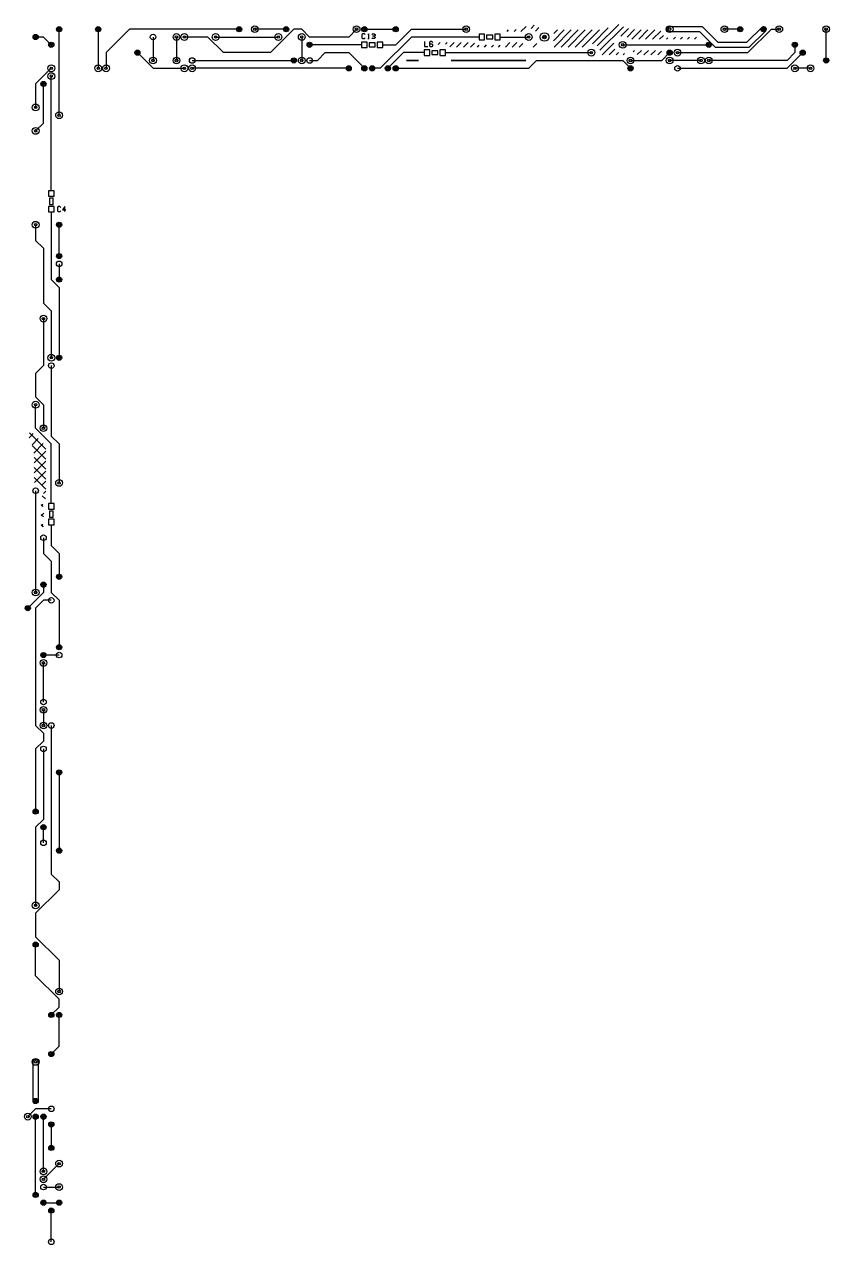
# Model space of a CAD drawing. Extents: x 7 to 284, y 6 to 364.
# Drawn here: x 8.3 to 139, y 165.9 to 364 of the extents above; entities that cross this region are included whole.
import ezdxf

# ---------------------------------------------------------------- set-up
doc = ezdxf.new("R2010")
doc.units = 0
doc.layers.add('SCORE', color=5, linetype='CONTINUOUS')

msp = doc.modelspace()

# ---------------------------------------------------------------- linework, layer by layer
at = {"layer": 'SCORE'}
for p, q in [((13.97, 349.25), (13.97, 363.22)), ((20.32, 363.22), (20.32, 356.87)), ((25.4, 363.22), (21.59, 359.41)), ((43.18, 363.22), (25.4, 363.22)), ((50.8, 363.22), (45.72, 363.22)), ((52.07, 363.22), (48.26, 359.41)), ((53.34, 363.22), (52.07, 363.22)), ((54.61, 361.95), (53.34, 363.22)), ((62.23, 363.22), (60.96, 361.95)), ((63.2333, 362.48), (63.1, 362.3467)), ((63.5, 362.48), (63.2333, 362.48)), ((63.5, 363.22), (68.58, 363.22)), ((63.6333, 362.3467), (63.5, 362.48)), ((64.0333, 362.3467), (64.1667, 362.48)), ((64.1667, 362.48), (64.1667, 361.68)), ((64.7, 362.3467), (64.8333, 362.48)), ((64.8333, 362.48), (65.1, 362.48)), ((65.1, 362.48), (65.2333, 362.3467)), ((68.58, 360.68), (71.12, 363.22)), ((71.12, 363.22), (80.01, 363.22)), ((86.6484, 362.85), (86.8884, 363.09)), ((87.7798, 362.85), (88.1191, 363.1893)), ((88.9112, 362.85), (89.7401, 363.679)), ((90.5432, 363.3506), (91.0413, 363.8488)), ((91.2455, 362.9216), (91.8301, 363.5062)), ((94.1878, 361.3384), (95.9394, 363.09)), ((94.2133, 362.4953), (94.808, 363.09)), ((94.2908, 360.31), (97.0708, 363.09)), ((95.4221, 360.31), (98.2021, 363.09)), ((96.5535, 360.31), (99.3335, 363.09)), ((97.6849, 360.31), (100.4649, 363.09)), ((98.8162, 360.31), (101.6282, 363.1219)), ((100.4884, 360.8508), (103.0608, 363.4232)), ((101.2767, 360.5077), (104.7641, 363.9951)), ((101.7202, 359.8199), (105.5165, 363.6162)), ((105.1347, 362.103), (106.362, 363.3303)), ((106.1115, 361.9484), (107.3074, 363.1443)), ((106.8745, 361.58), (108.3845, 363.09)), ((108.0058, 361.58), (109.5158, 363.09)), ((109.1372, 361.58), (110.6472, 363.09)), ((110.2686, 361.58), (111.6114, 362.9228)), ((112.612, 363.1788), (112.6281, 363.3419)), ((112.642, 363.0593), (112.612, 363.1788)), ((112.6281, 363.3419), (112.7053, 363.4864)), ((112.733, 362.923), (112.642, 363.0593)), ((112.7053, 363.4864), (112.832, 363.5904)), ((112.832, 362.8496), (112.733, 362.923)), ((112.832, 363.5904), (112.9888, 363.638)), ((112.9888, 362.802), (112.832, 362.8496)), ((112.9888, 363.638), (118.284, 363.64)), ((117.936, 362.8), (112.9888, 362.802)), ((120.476, 360.26), (117.936, 362.8)), ((118.284, 363.64), (120.824, 361.1)), ((124.46, 363.22), (121.92, 363.22)), ((125.556, 361.1), (128.0367, 363.5692)), ((125.73, 359.41), (129.54, 363.22)), ((128.567, 362.923), (125.904, 360.26)), ((128.0367, 363.5692), (128.27, 363.64)), ((128.27, 363.64), (128.468, 363.5904)), ((128.468, 363.5904), (128.6192, 363.4533)), ((128.658, 363.0593), (128.567, 362.923)), ((128.6192, 363.4533), (128.69, 363.22)), ((128.69, 363.22), (128.658, 363.0593)), ((129.54, 363.22), (130.81, 363.22)), ((138.43, 358.14), (138.43, 363.22)), ((11.43, 361.95), (10.16, 361.95)), ((12.7, 360.68), (11.43, 361.95)), ((29.21, 361.95), (29.21, 358.14)), ((33.02, 361.95), (33.02, 358.14)), ((38.1, 361.95), (34.29, 361.95)), ((40.64, 359.41), (38.1, 361.95)), ((39.37, 361.95), (49.53, 361.95)), ((53.34, 361.95), (53.34, 358.14)), ((60.96, 361.95), (54.61, 361.95)), ((60.96, 360.68), (54.61, 360.68)), ((63.05, 360.68), (60.96, 360.68)), ((63.95, 361.13), (63.05, 361.13)), ((63.05, 361.13), (63.05, 360.23)), ((63.1, 362.3467), (63.1, 361.8133)), ((63.1, 361.8133), (63.2333, 361.68)), ((63.2333, 361.68), (63.5, 361.68)), ((63.5, 361.68), (63.6333, 361.8133)), ((63.95, 360.23), (63.95, 361.13)), ((64.0333, 361.68), (64.3, 361.68)), ((65.27, 360.98), (64.27, 360.98)), ((64.27, 360.98), (64.27, 360.38)), ((64.8333, 361.68), (64.7, 361.8133)), ((65.1, 362.08), (64.8333, 362.08)), ((65.1, 361.68), (64.8333, 361.68)), ((65.2333, 362.2133), (65.1, 362.08)), ((65.1, 362.08), (65.2333, 361.9467)), ((65.2333, 361.8133), (65.1, 361.68)), ((65.2333, 362.3467), (65.2333, 362.2133)), ((65.2333, 361.9467), (65.2333, 361.8133)), ((65.27, 360.38), (65.27, 360.98)), ((66.49, 361.13), (65.59, 361.13)), ((65.59, 361.13), (65.59, 360.23)), ((71.12, 361.95), (66.04, 356.87)), ((66.49, 360.23), (66.49, 361.13)), ((66.49, 360.68), (68.58, 360.68)), ((80.01, 361.95), (71.12, 361.95)), ((73.26, 361.21), (73.26, 360.41)), ((74.1933, 361.21), (74.06, 361.0767)), ((74.06, 361.0767), (74.06, 360.5433)), ((74.46, 360.81), (74.06, 360.81)), ((74.06, 360.5433), (74.1933, 360.41)), ((74.46, 361.21), (74.1933, 361.21)), ((74.5933, 361.0767), (74.46, 361.21)), ((74.5933, 360.6767), (74.46, 360.81)), ((74.46, 360.41), (74.5933, 360.5433)), ((74.5933, 360.5433), (74.5933, 360.6767)), ((75.4933, 360.7459), (75.7975, 361.05)), ((76.6388, 360.76), (76.9288, 361.05)), ((77.3867, 360.3765), (78.0602, 361.05)), ((78.4516, 360.31), (79.1916, 361.05)), ((79.5829, 360.31), (80.3229, 361.05)), ((82.1, 361.95), (80.01, 361.95)), ((80.7143, 360.31), (81.3738, 360.9695)), ((81.8457, 360.31), (82.1357, 360.6)), ((83, 362.4), (82.1, 362.4)), ((82.1, 362.4), (82.1, 361.5)), ((82.1, 361.5), (83, 361.5)), ((82.9771, 360.31), (83.3301, 360.663)), ((83, 361.5), (83, 362.4)), ((84.32, 362.25), (83.32, 362.25)), ((83.32, 362.25), (83.32, 361.65)), ((83.32, 361.65), (84.32, 361.65)), ((84.1084, 360.31), (84.4251, 360.6267)), ((84.32, 361.65), (84.32, 362.25)), ((85.54, 362.4), (84.64, 362.4)), ((84.64, 362.4), (84.64, 361.5)), ((84.64, 361.5), (85.54, 361.5)), ((85.2398, 360.31), (85.5298, 360.6)), ((85.54, 361.5), (85.54, 362.4)), ((85.54, 361.95), (87.63, 361.95)), ((86.3712, 360.31), (87.1112, 361.05)), ((87.5025, 360.31), (88.2425, 361.05)), ((87.63, 361.95), (90.17, 361.95)), ((88.6339, 360.31), (89.1984, 360.8745)), ((90.8967, 360.31), (91.4956, 360.909)), ((102.0717, 359.04), (103.987, 360.9553)), ((105.41, 360.68), (119.38, 360.68)), ((111.4, 361.58), (112.0101, 362.1902)), ((112.5313, 361.58), (112.7494, 361.7981)), ((113.6627, 361.58), (113.9843, 361.9016)), ((114.7941, 361.58), (115.1152, 361.9012)), ((115.9254, 361.58), (116.2461, 361.9007)), ((117.0568, 361.58), (117.377, 361.9002)), ((120.824, 361.1), (125.556, 361.1)), ((133.35, 360.68), (133.35, 359.41)), ((21.59, 359.41), (21.59, 356.87)), ((26.67, 359.41), (29.21, 356.87)), ((48.26, 359.41), (40.64, 359.41)), ((55.88, 358.14), (57.15, 359.41)), ((57.15, 359.41), (60.96, 359.41)), ((60.96, 359.41), (63.5, 356.87)), ((63.05, 360.23), (63.95, 360.23)), ((64.27, 360.38), (65.27, 360.38)), ((65.59, 360.23), (66.49, 360.23)), ((69.85, 359.41), (67.31, 356.87)), ((71.12, 359.41), (69.85, 359.41)), ((73.21, 359.41), (71.12, 359.41)), ((74.11, 359.86), (73.21, 359.86)), ((73.21, 359.86), (73.21, 358.96)), ((73.21, 358.96), (74.11, 358.96)), ((73.26, 360.41), (73.7933, 360.41)), ((74.11, 358.96), (74.11, 359.86)), ((74.1933, 360.41), (74.46, 360.41)), ((75.43, 359.71), (74.43, 359.71)), ((74.43, 359.71), (74.43, 359.11)), ((74.43, 359.11), (75.43, 359.11)), ((75.43, 359.11), (75.43, 359.71)), ((76.65, 359.86), (75.75, 359.86)), ((75.75, 359.86), (75.75, 358.96)), ((75.75, 358.96), (76.65, 358.96)), ((76.65, 358.96), (76.65, 359.86)), ((76.65, 359.41), (78.74, 359.41)), ((78.74, 359.41), (100.33, 359.41)), ((103.2031, 359.04), (104.1416, 359.9785)), ((104.3345, 359.04), (104.7069, 359.4124)), ((105.4636, 359.0378), (105.6823, 359.2564)), ((107.088, 359.5308), (107.3372, 359.78)), ((107.7766, 359.088), (108.4686, 359.78)), ((108.86, 359.04), (109.6, 359.78)), ((109.9913, 359.04), (110.7313, 359.78)), ((111.1227, 359.04), (111.7325, 359.6498)), ((111.76, 358.14), (113.03, 359.41)), ((114.3, 359.41), (125.73, 359.41)), ((125.904, 360.26), (120.476, 360.26)), ((132.08, 356.87), (134.62, 359.41)), ((133.35, 359.41), (132.08, 358.14)), ((12.7, 356.87), (10.16, 354.33)), ((29.21, 356.87), (34.29, 356.87)), ((35.56, 358.14), (52.07, 358.14)), ((60.96, 356.87), (35.56, 356.87)), ((54.61, 358.14), (55.88, 358.14)), ((66.04, 356.87), (64.77, 356.87)), ((68.58, 356.87), (90.17, 356.87)), ((70.3284, 358.12), (70.3683, 358.16)), ((72.2852, 358.12), (70.3284, 358.12)), ((70.3683, 358.16), (72.2852, 358.12)), ((77.5748, 358.12), (77.6094, 358.16)), ((89.6522, 358.12), (77.5748, 358.12)), ((77.6094, 358.16), (89.6922, 358.16)), ((89.6922, 358.16), (89.6522, 358.12)), ((90.17, 356.87), (91.44, 358.14)), ((91.44, 358.14), (105.41, 358.14)), ((105.41, 358.14), (106.68, 356.87)), ((106.68, 358.14), (111.76, 358.14)), ((118.11, 358.14), (113.03, 358.14)), ((114.3, 356.87), (132.08, 356.87)), ((132.08, 358.14), (119.38, 358.14)), ((135.89, 356.87), (133.35, 356.87)), ((12.7, 339.09), (12.7, 355.6)), ((10.16, 354.33), (10.16, 350.52)), ((11.43, 347.98), (11.43, 354.33)), ((10.16, 346.71), (11.43, 347.98)), ((12.7, 337), (12.7, 339.09)), ((13.15, 337), (12.25, 337)), ((12.25, 337), (12.25, 336.1)), ((13.15, 336.1), (13.15, 337)), ((12.25, 336.1), (13.15, 336.1)), ((13, 335.78), (12.4, 335.78)), ((12.4, 335.78), (12.4, 334.78)), ((12.4, 334.78), (13, 334.78)), ((13, 334.78), (13, 335.78)), ((13.15, 334.46), (12.25, 334.46)), ((12.25, 334.46), (12.25, 333.56)), ((12.25, 333.56), (13.15, 333.56)), ((12.7, 333.56), (12.7, 331.47)), ((13.15, 333.56), (13.15, 334.46)), ((13.8333, 334.41), (13.7, 334.2767)), ((13.7, 334.2767), (13.7, 333.7433)), ((13.7, 333.7433), (13.8333, 333.61)), ((14.1, 334.41), (13.8333, 334.41)), ((13.8333, 333.61), (14.1, 333.61)), ((14.2333, 334.2767), (14.1, 334.41)), ((14.1, 333.61), (14.2333, 333.7433)), ((14.9, 334.41), (14.5, 333.8767)), ((14.5, 333.8767), (15.0333, 333.8767)), ((14.9, 333.61), (14.9, 334.41)), ((10.16, 331.47), (10.16, 328.93)), ((12.7, 331.47), (12.7, 322.58)), ((13.97, 326.39), (13.97, 331.47)), ((10.16, 328.93), (11.43, 327.66)), ((11.43, 327.66), (11.43, 318.77)), ((13.97, 325.12), (13.97, 322.58)), ((12.7, 322.58), (13.97, 321.31)), ((13.97, 321.31), (13.97, 309.88)), ((11.43, 318.77), (12.7, 317.5)), ((12.7, 317.5), (12.7, 309.88)), ((11.43, 316.23), (11.43, 308.61)), ((11.43, 308.61), (10.16, 307.34)), ((10.16, 307.34), (10.16, 303.53)), ((12.7, 308.61), (12.7, 297.18)), ((10.16, 303.53), (11.43, 302.26)), ((10.16, 298.45), (10.16, 302.26)), ((11.43, 302.26), (11.43, 298.45)), ((9.0852, 296.8751), (9.7737, 297.5636)), ((9.1816, 297.6822), (11.8, 295.0638)), ((12.7, 295.91), (10.16, 298.45)), ((12.7, 297.18), (13.97, 295.91)), ((9.5737, 295.7372), (10.5868, 296.7504)), ((9.613, 295.6244), (11.8, 293.4374)), ((9.8651, 294.4023), (11.4, 295.9372)), ((12.7, 288.29), (12.7, 295.91)), ((13.97, 295.91), (13.97, 289.56)), ((9.9087, 293.7024), (11.8, 291.8111)), ((9.91, 292.8209), (11.8, 294.7109)), ((9.91, 291.1945), (11.8, 293.0845)), ((9.91, 292.0747), (11.8, 290.1847)), ((9.9675, 289.6257), (11.8, 291.4582)), ((9.91, 290.4484), (11.8, 288.5584)), ((11.162, 289.1939), (11.8, 289.8318)), ((10.16, 288.29), (10.16, 271.78)), ((11.2448, 287.4873), (11.7708, 286.9613)), ((11.4309, 287.8364), (11.8, 288.2055)), ((12.7, 286.2), (12.7, 288.29)), ((11.06, 285.8391), (11.35, 286.1291)), ((11.06, 286.0457), (11.35, 285.7557)), ((13.15, 286.2), (12.25, 286.2)), ((12.25, 286.2), (12.25, 285.3)), ((12.25, 285.3), (13.15, 285.3)), ((13.15, 285.3), (13.15, 286.2)), ((11.06, 284.2128), (11.5, 284.6528)), ((11.06, 284.4193), (11.4363, 284.043)), ((13.15, 283.66), (12.25, 283.66)), ((12.25, 283.66), (12.25, 282.76)), ((13, 284.98), (12.4, 284.98)), ((12.4, 284.98), (12.4, 283.98)), ((12.4, 283.98), (13, 283.98)), ((13, 283.98), (13, 284.98)), ((13.15, 282.76), (13.15, 283.66)), ((11.06, 282.5864), (11.35, 282.8764)), ((11.06, 282.793), (11.4073, 282.4457)), ((12.25, 282.76), (13.15, 282.76)), ((12.7, 282.76), (12.7, 280.67)), ((11.43, 280.67), (11.43, 278.13)), ((12.7, 280.67), (12.7, 279.4)), ((12.7, 279.4), (13.97, 278.13)), ((11.43, 278.13), (12.7, 276.86)), ((13.97, 278.13), (13.97, 274.32)), ((12.7, 276.86), (12.7, 271.78)), ((11.43, 271.78), (8.89, 269.24)), ((11.43, 273.05), (11.43, 271.78)), ((12.7, 271.78), (13.97, 270.51)), ((11.43, 270.51), (10.16, 269.24)), ((12.7, 270.51), (11.43, 270.51)), ((13.97, 270.51), (13.97, 262.89)), ((10.16, 269.24), (10.16, 250.19)), ((13.97, 261.62), (11.43, 261.62)), ((11.43, 254), (11.43, 260.35)), ((11.43, 252.73), (11.43, 250.19)), ((10.16, 250.19), (11.43, 248.92)), ((12.7, 250.19), (12.7, 226.06)), ((11.43, 247.65), (10.16, 246.38)), ((11.43, 248.92), (11.43, 247.65)), ((10.16, 246.38), (10.16, 236.22)), ((11.43, 246.38), (11.43, 234.95)), ((13.97, 242.57), (13.97, 229.87)), ((11.43, 234.95), (10.16, 233.68)), ((10.16, 233.68), (10.16, 220.98)), ((11.43, 231.14), (11.43, 233.68)), ((12.7, 226.06), (13.97, 224.79)), ((13.97, 224.79), (13.97, 223.52)), ((13.97, 223.52), (10.16, 219.71)), ((10.16, 219.71), (10.16, 215.9)), ((10.16, 215.9), (13.97, 212.09)), ((10.16, 209.55), (10.16, 214.63)), ((13.97, 212.09), (13.97, 207.01)), ((13.97, 205.74), (10.16, 209.55)), ((12.7, 203.2), (13.97, 204.47)), ((13.97, 204.47), (13.97, 205.74)), ((13.97, 198.12), (13.97, 203.2)), ((12.7, 196.85), (13.97, 198.12)), ((9.742, 195.6212), (9.7896, 195.778)), ((9.742, 189.1888), (9.742, 195.6212)), ((9.7896, 195.778), (9.863, 195.877)), ((9.863, 195.877), (9.9993, 195.968)), ((9.9993, 195.968), (10.1188, 195.998)), ((10.1188, 195.998), (10.2819, 195.9819)), ((10.2819, 195.9819), (10.4264, 195.9047)), ((10.4264, 195.9047), (10.5304, 195.778)), ((10.5304, 195.778), (10.578, 195.6212)), ((10.578, 195.6212), (10.58, 189.23)), ((9.7896, 189.032), (9.742, 189.1888)), ((9.8936, 188.9053), (9.7896, 189.032)), ((10.0381, 188.8281), (9.8936, 188.9053)), ((10.2012, 188.812), (10.0381, 188.8281)), ((10.3207, 188.842), (10.2012, 188.812)), ((10.457, 188.933), (10.3207, 188.842)), ((10.548, 189.0693), (10.457, 188.933)), ((10.58, 189.23), (10.548, 189.0693)), ((10.16, 187.96), (8.89, 186.69)), ((12.7, 187.96), (10.16, 187.96)), ((10.16, 173.99), (10.16, 186.69)), ((11.43, 177.8), (11.43, 186.69)), ((12.7, 185.42), (12.7, 181.61)), ((13.97, 179.07), (11.43, 176.53)), ((11.43, 175.26), (13.97, 175.26)), ((11.43, 172.72), (13.97, 172.72)), ((12.7, 166.37), (12.7, 171.45))]:
    msp.add_line(p, q, dxfattribs=at)
for centre, radius in [((13.97, 363.22), 0.42), ((13.97, 363.22), 0.27), ((13.97, 363.22), 0.12), ((20.32, 363.22), 0.42), ((20.32, 363.22), 0.27), ((20.32, 363.22), 0.12), ((33.02, 361.95), 0.55), ((34.29, 361.95), 0.55), ((39.37, 361.95), 0.55), ((43.18, 363.22), 0.42), ((43.18, 363.22), 0.27), ((43.18, 363.22), 0.12), ((45.72, 363.22), 0.55), ((45.72, 363.22), 0.2), ((49.53, 361.95), 0.55), ((50.8, 363.22), 0.42), ((50.8, 363.22), 0.27), ((50.8, 363.22), 0.12), ((53.34, 361.95), 0.55), ((62.23, 363.22), 0.55), ((62.23, 363.22), 0.2), ((63.5, 363.22), 0.42), ((63.5, 363.22), 0.27), ((63.5, 363.22), 0.12), ((68.58, 363.22), 0.42), ((68.58, 363.22), 0.27), ((68.58, 363.22), 0.12), ((80.01, 363.22), 0.55), ((80.01, 363.22), 0.2), ((90.17, 361.95), 0.55), ((92.71, 361.95), 0.7), ((113.03, 363.22), 0.55), ((113.03, 363.22), 0.2), ((121.92, 363.22), 0.55), ((121.92, 363.22), 0.2), ((124.46, 363.22), 0.42), ((124.46, 363.22), 0.27), ((124.46, 363.22), 0.12), ((128.27, 363.22), 0.42), ((128.27, 363.22), 0.27), ((128.27, 363.22), 0.12), ((130.81, 363.22), 0.55), ((130.81, 363.22), 0.2), ((138.43, 363.22), 0.55), ((138.43, 363.22), 0.2), ((10.16, 361.95), 0.42), ((10.16, 361.95), 0.27), ((10.16, 361.95), 0.12), ((12.7, 360.68), 0.42), ((12.7, 360.68), 0.27), ((12.7, 360.68), 0.12), ((29.21, 361.95), 0.45), ((33.02, 361.95), 0.2), ((34.29, 361.95), 0.2), ((39.37, 361.95), 0.2), ((49.53, 361.95), 0.2), ((53.34, 361.95), 0.2), ((54.61, 360.68), 0.42), ((54.61, 360.68), 0.27), ((54.61, 360.68), 0.12), ((90.17, 361.95), 0.2), ((92.71, 361.95), 0.3), ((92.71, 361.95), 0.15), ((105.41, 360.68), 0.55), ((105.41, 360.68), 0.2), ((119.38, 360.68), 0.42), ((119.38, 360.68), 0.27), ((119.38, 360.68), 0.12), ((133.35, 360.68), 0.42), ((133.35, 360.68), 0.27), ((133.35, 360.68), 0.12), ((26.67, 359.41), 0.42), ((26.67, 359.41), 0.27), ((26.67, 359.41), 0.12), ((29.21, 358.14), 0.55), ((33.02, 358.14), 0.55), ((35.56, 358.14), 0.45), ((52.07, 358.14), 0.42), ((53.34, 358.14), 0.55), ((54.61, 358.14), 0.45), ((100.33, 359.41), 0.55), ((100.33, 359.41), 0.2), ((106.68, 358.14), 0.55), ((113.03, 358.14), 0.55), ((113.03, 359.41), 0.42), ((113.03, 359.41), 0.27), ((113.03, 359.41), 0.12), ((114.3, 359.41), 0.55), ((114.3, 359.41), 0.2), ((118.11, 358.14), 0.55), ((119.38, 358.14), 0.55), ((134.62, 359.41), 0.42), ((134.62, 359.41), 0.27), ((134.62, 359.41), 0.12), ((138.43, 358.14), 0.42), ((12.7, 356.87), 0.55), ((12.7, 356.87), 0.2), ((20.32, 356.87), 0.55), ((20.32, 356.87), 0.2), ((21.59, 356.87), 0.55), ((21.59, 356.87), 0.2), ((29.21, 358.14), 0.2), ((33.02, 358.14), 0.2), ((34.29, 356.87), 0.55), ((34.29, 356.87), 0.2), ((35.56, 356.87), 0.55), ((35.56, 356.87), 0.2), ((52.07, 358.14), 0.27), ((52.07, 358.14), 0.12), ((53.34, 358.14), 0.2), ((60.96, 356.87), 0.42), ((60.96, 356.87), 0.27), ((60.96, 356.87), 0.12), ((63.5, 356.87), 0.42), ((63.5, 356.87), 0.27), ((63.5, 356.87), 0.12), ((64.77, 356.87), 0.42), ((64.77, 356.87), 0.27), ((64.77, 356.87), 0.12), ((67.31, 356.87), 0.42), ((67.31, 356.87), 0.27), ((67.31, 356.87), 0.12), ((68.58, 356.87), 0.42), ((68.58, 356.87), 0.27), ((68.58, 356.87), 0.12), ((106.68, 356.87), 0.42), ((106.68, 356.87), 0.27), ((106.68, 358.14), 0.2), ((106.68, 356.87), 0.12), ((113.03, 358.14), 0.2), ((114.3, 356.87), 0.45), ((118.11, 358.14), 0.2), ((119.38, 358.14), 0.2), ((133.35, 356.87), 0.55), ((133.35, 356.87), 0.2), ((135.89, 356.87), 0.55), ((135.89, 356.87), 0.2), ((138.43, 358.14), 0.27), ((138.43, 358.14), 0.12), ((11.43, 354.33), 0.42), ((11.43, 354.33), 0.27), ((12.7, 355.6), 0.55), ((12.7, 355.6), 0.2), ((11.43, 354.33), 0.12), ((10.16, 350.52), 0.55), ((10.16, 350.52), 0.2), ((13.97, 349.25), 0.55), ((13.97, 349.25), 0.2), ((10.16, 346.71), 0.55), ((10.16, 346.71), 0.2), ((10.16, 331.47), 0.55), ((10.16, 331.47), 0.2), ((13.97, 331.47), 0.42), ((13.97, 331.47), 0.27), ((13.97, 331.47), 0.12), ((13.97, 325.12), 0.45), ((13.97, 326.39), 0.42), ((13.97, 326.39), 0.27), ((13.97, 326.39), 0.12), ((13.97, 322.58), 0.42), ((13.97, 322.58), 0.27), ((13.97, 322.58), 0.12), ((11.43, 316.23), 0.55), ((11.43, 316.23), 0.2), ((12.7, 309.88), 0.55), ((12.7, 308.61), 0.45), ((12.7, 309.88), 0.2), ((13.97, 309.88), 0.42), ((13.97, 309.88), 0.27), ((13.97, 309.88), 0.12), ((10.16, 302.26), 0.55), ((10.16, 302.26), 0.2), ((11.43, 298.45), 0.55), ((11.43, 298.45), 0.2), ((13.97, 289.56), 0.55), ((13.97, 289.56), 0.2), ((10.16, 288.29), 0.45), ((11.43, 280.67), 0.45), ((11.43, 273.05), 0.42), ((13.97, 274.32), 0.42), ((13.97, 274.32), 0.27), ((13.97, 274.32), 0.12), ((10.16, 271.78), 0.55), ((10.16, 271.78), 0.2), ((11.43, 273.05), 0.27), ((11.43, 273.05), 0.12), ((8.89, 269.24), 0.42), ((8.89, 269.24), 0.27), ((12.7, 270.51), 0.45), ((8.89, 269.24), 0.12), ((11.43, 261.62), 0.42), ((11.43, 261.62), 0.27), ((11.43, 261.62), 0.12), ((13.97, 261.62), 0.45), ((13.97, 262.89), 0.42), ((13.97, 262.89), 0.27), ((13.97, 262.89), 0.12), ((11.43, 260.35), 0.55), ((11.43, 260.35), 0.2), ((11.43, 254), 0.45), ((11.43, 252.73), 0.55), ((11.43, 252.73), 0.2), ((11.43, 250.19), 0.55), ((11.43, 250.19), 0.2), ((12.7, 250.19), 0.45), ((11.43, 246.38), 0.45), ((13.97, 242.57), 0.42), ((13.97, 242.57), 0.27), ((13.97, 242.57), 0.12), ((10.16, 236.22), 0.42), ((10.16, 236.22), 0.27), ((10.16, 236.22), 0.12), ((11.43, 233.68), 0.42), ((11.43, 233.68), 0.27), ((11.43, 233.68), 0.12), ((11.43, 231.14), 0.45), ((13.97, 229.87), 0.42), ((13.97, 229.87), 0.27), ((13.97, 229.87), 0.12), ((10.16, 220.98), 0.55), ((10.16, 220.98), 0.2), ((10.16, 214.63), 0.42), ((10.16, 214.63), 0.27), ((10.16, 214.63), 0.12), ((13.97, 207.01), 0.55), ((13.97, 207.01), 0.2), ((12.7, 203.2), 0.42), ((12.7, 203.2), 0.27), ((12.7, 203.2), 0.12), ((13.97, 203.2), 0.42), ((13.97, 203.2), 0.27), ((13.97, 203.2), 0.12), ((10.16, 195.58), 0.55), ((12.7, 196.85), 0.42), ((12.7, 196.85), 0.27), ((12.7, 196.85), 0.12), ((10.16, 195.58), 0.2), ((10.16, 189.23), 0.42), ((10.16, 189.23), 0.27), ((10.16, 189.23), 0.12), ((12.7, 187.96), 0.45), ((8.89, 186.69), 0.55), ((8.89, 186.69), 0.2), ((10.16, 186.69), 0.42), ((10.16, 186.69), 0.27), ((10.16, 186.69), 0.12), ((11.43, 186.69), 0.42), ((11.43, 186.69), 0.27), ((11.43, 186.69), 0.12), ((12.7, 185.42), 0.42), ((12.7, 185.42), 0.27), ((12.7, 185.42), 0.12), ((12.7, 181.61), 0.42), ((12.7, 181.61), 0.27), ((12.7, 181.61), 0.12), ((11.43, 177.8), 0.55), ((13.97, 179.07), 0.55), ((13.97, 179.07), 0.2), ((11.43, 176.53), 0.55), ((11.43, 177.8), 0.2), ((11.43, 176.53), 0.2), ((10.16, 173.99), 0.42), ((11.43, 175.26), 0.45), ((13.97, 175.26), 0.55), ((13.97, 175.26), 0.2), ((10.16, 173.99), 0.27), ((10.16, 173.99), 0.12), ((11.43, 172.72), 0.42), ((11.43, 172.72), 0.27), ((11.43, 172.72), 0.12), ((13.97, 172.72), 0.42), ((13.97, 172.72), 0.27), ((13.97, 172.72), 0.12), ((12.7, 171.45), 0.42), ((12.7, 171.45), 0.27), ((12.7, 171.45), 0.12), ((12.7, 166.37), 0.45)]:
    msp.add_circle(centre, radius, dxfattribs=at)

doc.saveas('drawing.dxf')
